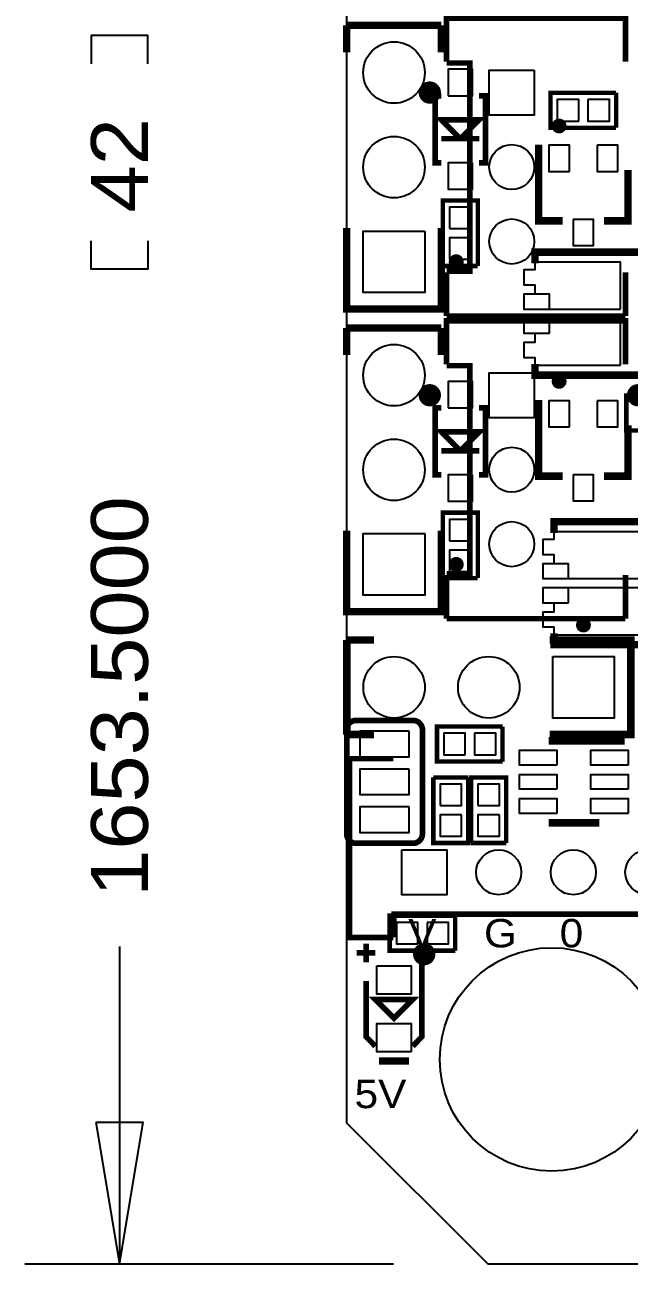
# Model space of a CAD drawing. Extents: x -8.6 to 42.1, y 0 to 51.1.
# Drawn here: x -8.64 to 7.58, y 0 to 33.28 of the extents above; entities that cross this region are included whole.
import ezdxf

# ---------------------------------------------------------------- set-up
doc = ezdxf.new("R2010")
doc.units = 0
for name, color, linetype in [('DIMENSION', 92, 'CONTINUOUS'), ('OUTLINE', 7, 'CONTINUOUS'), ('SILKSCREEN_BOTTOM', 23, 'CONTINUOUS'), ('SILKSCREEN_TOP', 7, 'CONTINUOUS'), ('SOLDERMASK_BOTTOM', 231, 'CONTINUOUS'), ('SOLDERMASK_TOP', 94, 'CONTINUOUS')]:
    doc.layers.add(name, color=color, linetype=linetype)

msp = doc.modelspace()

# ---------------------------------------------------------------- linework, layer by layer
at = {"layer": 'DIMENSION'}
for points in [[(-5.334, 32.2326), (-5.334, 32.9946), (-6.858, 32.9946), (-6.858, 32.2326)], [(-5.334, 27.4828), (-5.334, 26.7208), (-6.858, 26.7208), (-6.858, 27.4828)], [(-6.096, 8.5344), (-6.096, 0)], [(-6.731, 3.81), (-6.096, 0), (-5.461, 3.81), (-6.731, 3.81)], [(1.25222, 0), (-8.636, 0)]]:
    msp.add_lwpolyline(points, dxfattribs=at)
at = {"layer": 'OUTLINE'}
msp.add_lwpolyline([(3.79222, 41.9989), (38.20668, 41.9989), (41.9989, 38.20668), (41.9989, 3.79222), (38.20668, 0), (3.79222, 0), (0, 3.79222), (0, 38.20668)], close=True, dxfattribs=at)
at = {"layer": 'SILKSCREEN_BOTTOM'}
for points, const_width in [([(2.54254, 31.37916), (2.37236, 31.37916), (2.37236, 29.58084), (2.54254, 29.58084)], 0.14986), ([(3.55346, 31.37916), (3.72364, 31.37916), (3.72364, 29.58084), (3.55346, 29.58084)], 0.14986), ([(7.22884, 31.4579), (5.47116, 31.4579), (5.47116, 30.5181), (7.22884, 30.5181)], 0.11938), ([(7.22884, 31.4579), (7.22884, 30.5181)], 0.11938), ([(2.54, 30.226), (3.048, 30.226), (3.556, 30.734), (2.54, 30.734), (3.048, 30.226), (3.556, 30.226)], 0.14986), ([(5.15112, 30.06598), (5.15112, 28.02128), (5.79882, 28.02128)], 0.20066), ([(7.54888, 29.38272), (7.54888, 28.02128), (6.90118, 28.02128)], 0.20066), ([(3.5179, 26.80716), (3.5179, 28.56484), (2.5781, 28.56484), (2.5781, 26.80716)], 0.11938), ([(5.0546, 26.87574), (5.0546, 27.178), (8.1534, 27.178), (8.1534, 26.87574)], 0.20066), ([(3.5179, 26.80716), (2.5781, 26.80716)], 0.11938), ([(5.0546, 24.17826), (5.0546, 23.876), (8.1534, 23.876), (8.1534, 24.17826)], 0.20066), ([(5.15112, 23.20798), (5.15112, 21.16328), (5.79882, 21.16328)], 0.20066), ([(9.26084, 23.3299), (7.50316, 23.3299), (7.50316, 22.3901), (9.26084, 22.3901)], 0.11938), ([(2.54254, 22.99716), (2.37236, 22.99716), (2.37236, 21.19884), (2.54254, 21.19884)], 0.14986), ([(3.55346, 22.99716), (3.72364, 22.99716), (3.72364, 21.19884), (3.55346, 21.19884)], 0.14986), ([(2.54, 21.844), (3.048, 21.844), (3.556, 22.352), (2.54, 22.352), (3.048, 21.844), (3.556, 21.844)], 0.14986), ([(7.54888, 22.52472), (7.54888, 21.16328), (6.90118, 21.16328)], 0.20066), ([(3.5179, 18.42516), (3.5179, 20.18284), (2.5781, 20.18284), (2.5781, 18.42516)], 0.11938), ([(5.5626, 19.63674), (5.5626, 19.939), (8.6614, 19.939), (8.6614, 19.63674)], 0.20066), ([(3.5179, 18.42516), (2.5781, 18.42516)], 0.11938), ([(5.5626, 16.93926), (5.5626, 16.637), (8.6614, 16.637), (8.6614, 16.93926)], 0.20066), ([(1.778, 14.605), (0.254, 14.605)], 0.1524), ([(0, 14.351), (0, 11.557)], 0.1524), ([(2.032, 14.351), (2.032, 11.557)], 0.1524), ([(4.18084, 14.4399), (2.42316, 14.4399), (2.42316, 13.5001), (4.18084, 13.5001)], 0.11938), ([(4.18084, 14.4399), (4.18084, 13.5001)], 0.11938), ([(7.45998, 14.05382), (5.41528, 14.05382)], 0.20066), ([(2.3241, 13.07084), (3.2639, 13.07084)], 0.11938), ([(2.3241, 13.07084), (2.3241, 11.31316), (3.2639, 11.31316), (3.2639, 13.07084)], 0.11938), ([(4.2799, 11.31316), (4.2799, 13.07084), (3.3401, 13.07084), (3.3401, 11.31316)], 0.11938), ([(6.77672, 11.85418), (5.41528, 11.85418)], 0.20066), ([(1.778, 11.303), (0.254, 11.303)], 0.1524), ([(4.2799, 11.31316), (3.3401, 11.31316)], 0.11938), ([(2.91084, 9.3599), (1.15316, 9.3599), (1.15316, 8.4201), (2.91084, 8.4201)], 0.11938), ([(2.91084, 9.3599), (2.91084, 8.4201)], 0.11938)]:
    msp.add_lwpolyline(points, dxfattribs=dict(at, const_width=const_width))
for points, const_width in [([(5.79882, 30.56636, 0.993692), (5.6007, 30.5689, 1.006348), (5.79882, 30.56636)], 0.20066), ([(5.79882, 23.70836, 0.993692), (5.6007, 23.7109, 1.006348), (5.79882, 23.70836)], 0.20066), ([(0, 14.351, -0.414214), (0.254, 14.605)], 0.1524), ([(1.778, 14.605, -0.414214), (2.032, 14.351)], 0.1524), ([(0.254, 11.303, -0.414214), (0, 11.557)], 0.1524), ([(2.032, 11.557, -0.414214), (1.778, 11.303)], 0.1524)]:
    msp.add_lwpolyline(points, format="xyb", dxfattribs=dict(at, const_width=const_width))
at = {"layer": 'SILKSCREEN_TOP'}
for points, const_width in [([(2.54, 33.27146), (0, 33.27146)], 0.20066), ([(0, 33.27146), (0, 32.54248)], 0.20066), ([(2.54, 32.54248), (2.54, 33.27146)], 0.20066), ([(2.6797, 32.29356), (2.6797, 33.4645), (7.4803, 33.4645), (7.4803, 32.29356)], 0.14986), ([(2.6797, 26.67), (3.302, 26.67), (3.302, 32.258), (2.6797, 32.258)], 0.14986), ([(2.54, 27.83078), (2.54, 25.65146), (0, 25.65146), (0, 27.83078)], 0.20066), ([(2.6797, 26.63444), (2.6797, 25.4635)], 0.14986), ([(7.4803, 25.4635), (7.4803, 26.63444)], 0.14986), ([(2.6797, 25.4635), (7.4803, 25.4635)], 0.14986), ([(2.6797, 24.16556), (2.6797, 25.3365), (7.4803, 25.3365), (7.4803, 24.16556)], 0.14986), ([(2.54, 25.14346), (0, 25.14346)], 0.20066), ([(0, 25.14346), (0, 24.41448)], 0.20066), ([(2.54, 24.41448), (2.54, 25.14346)], 0.20066), ([(2.6797, 18.542), (3.302, 18.542), (3.302, 24.13), (2.6797, 24.13)], 0.14986), ([(2.54, 19.70278), (2.54, 17.52346), (0, 17.52346), (0, 19.70278)], 0.20066), ([(2.6797, 18.50644), (2.6797, 17.3355)], 0.14986), ([(7.4803, 17.3355), (7.4803, 18.50644)], 0.14986), ([(2.6797, 17.3355), (7.4803, 17.3355)], 0.14986), ([(0.73152, 16.764), (0.00254, 16.764)], 0.20066), ([(0.00254, 16.764), (0.00254, 14.224)], 0.20066), ([(5.44322, 16.764), (7.62254, 16.764), (7.62254, 14.224), (5.44322, 14.224)], 0.20066), ([(0.00254, 14.224), (0.73152, 14.224)], 0.20066), ([(1.24968, 13.5763), (0.07874, 13.5763), (0.07874, 8.7757), (1.24968, 8.7757)], 0.14986), ([(8.89, 8.7757), (8.89, 9.398), (1.27, 9.398), (1.27, 8.7757)], 0.14986), ([(0.5207, 8.10768), (0.5207, 8.60806)], 0.14986), ([(0.76962, 8.35914), (0.26924, 8.35914)], 0.14986), ([(2.0193, 8.35914), (2.0193, 6.1087), (1.77038, 5.85724)], 0.14986), ([(0.76962, 5.85724), (0.5207, 6.1087), (0.5207, 7.6073)], 0.14986), ([(1.27, 6.60908), (0.76962, 7.10692), (1.77038, 7.10692), (1.27, 6.60908)], 0.14986), ([(1.66878, 5.45592), (0.87122, 5.45592)], 0.20066)]:
    msp.add_lwpolyline(points, dxfattribs=dict(at, const_width=const_width))
for points, const_width in [([(2.37998, 31.46298, 0.998327), (2.08026, 31.46552, 1.001676), (2.37998, 31.46298)], 0.29972), ([(3.04038, 26.92146, 1), (2.83972, 26.92146, 1), (3.04038, 26.92146)], 0.20066), ([(2.37998, 23.33498, 0.998327), (2.08026, 23.33752, 1.001676), (2.37998, 23.33498)], 0.29972), ([(7.96798, 23.33498, 0.998327), (7.66826, 23.33752, 1.001676), (7.96798, 23.33498)], 0.29972), ([(3.04038, 18.79346, 1), (2.83972, 18.79346, 1), (3.04038, 18.79346)], 0.20066), ([(6.4516, 17.16278, 0.999495), (6.25348, 17.16532, 1.000505), (6.4516, 17.16278)], 0.20066), ([(2.23012, 8.32612, 0.9992), (1.9304, 8.32612, 1.000801), (2.23012, 8.32612)], 0.29972)]:
    msp.add_lwpolyline(points, format="xyb", dxfattribs=dict(at, const_width=const_width))
at = {"layer": 'SOLDERMASK_BOTTOM'}
for points in [[(2.72288, 31.38043), (3.37312, 31.38043), (3.37312, 32.08909), (2.72288, 32.08909)], [(5.03428, 32.0675), (5.03428, 30.85846), (3.82524, 30.85846), (3.82524, 32.0675)], [(6.22554, 30.69844), (6.22554, 31.27756), (5.6515, 31.27756), (5.6515, 30.69844)], [(6.47446, 31.27756), (6.47446, 30.69844), (7.0485, 30.69844), (7.0485, 31.27756)], [(5.97662, 29.34716), (5.97662, 30.0482), (5.42544, 30.0482), (5.42544, 29.34716)], [(6.72465, 30.0482), (6.72465, 29.34716), (7.27583, 29.34716), (7.27583, 30.0482)], [(3.37312, 29.57957), (2.72288, 29.57957), (2.72288, 28.87091), (3.37312, 28.87091)], [(2.75844, 27.81046), (3.33756, 27.81046), (3.33756, 28.3845), (2.75844, 28.3845)], [(6.07441, 28.05684), (6.07441, 27.3558), (6.62559, 27.3558), (6.62559, 28.05684)], [(2.0955, 27.74696), (2.0955, 26.09596), (0.4445, 26.09596), (0.4445, 27.74696)], [(3.33756, 27.56154), (2.75844, 27.56154), (2.75844, 26.9875), (3.33756, 26.9875)], [(7.34822, 25.65146), (7.34822, 26.9113), (5.05206, 26.9113), (5.05206, 26.70048), (4.75234, 26.70048), (4.75234, 26.3017), (5.05206, 26.3017), (5.05206, 26.05024), (4.75234, 26.05024), (4.75234, 25.65146)], [(5.44322, 25.65146), (5.44322, 26.05024), (4.75234, 26.05024), (4.75234, 25.65146)], [(7.34822, 24.1427), (7.34822, 25.40254), (4.75234, 25.40254), (4.75234, 25.00376), (5.05206, 25.00376), (5.05206, 24.7523), (4.75234, 24.7523), (4.75234, 24.35352), (5.05206, 24.35352), (5.05206, 24.1427)], [(5.44322, 25.00122), (5.44322, 25.4), (4.75234, 25.4), (4.75234, 25.00122)], [(2.72288, 22.99843), (3.37312, 22.99843), (3.37312, 23.70709), (2.72288, 23.70709)], [(5.03428, 23.9395), (5.03428, 22.73046), (3.82524, 22.73046), (3.82524, 23.9395)], [(5.97662, 22.48916), (5.97662, 23.1902), (5.42544, 23.1902), (5.42544, 22.48916)], [(6.72465, 23.1902), (6.72465, 22.48916), (7.27583, 22.48916), (7.27583, 23.1902)], [(3.37312, 21.19757), (2.72288, 21.19757), (2.72288, 20.48891), (3.37312, 20.48891)], [(6.07441, 21.19884), (6.07441, 20.4978), (6.62559, 20.4978), (6.62559, 21.19884)], [(2.75844, 19.42846), (3.33756, 19.42846), (3.33756, 20.0025), (2.75844, 20.0025)], [(7.85622, 18.41246), (7.85622, 19.6723), (5.56006, 19.6723), (5.56006, 19.46148), (5.26034, 19.46148), (5.26034, 19.0627), (5.56006, 19.0627), (5.56006, 18.81124), (5.26034, 18.81124), (5.26034, 18.41246)], [(2.0955, 19.61896), (2.0955, 17.96796), (0.4445, 17.96796), (0.4445, 19.61896)], [(3.33756, 19.17954), (2.75844, 19.17954), (2.75844, 18.6055), (3.33756, 18.6055)], [(5.95122, 18.41246), (5.95122, 18.81124), (5.26034, 18.81124), (5.26034, 18.41246)], [(7.85622, 16.9037), (7.85622, 18.16354), (5.26034, 18.16354), (5.26034, 17.76476), (5.56006, 17.76476), (5.56006, 17.5133), (5.26034, 17.5133), (5.26034, 17.11452), (5.56006, 17.11452), (5.56006, 16.9037)], [(5.95122, 17.76222), (5.95122, 18.161), (5.26034, 18.161), (5.26034, 17.76222)], [(5.52704, 16.3195), (7.17804, 16.3195), (7.17804, 14.6685), (5.52704, 14.6685)], [(1.6764, 14.3129), (0.3556, 14.3129), (0.3556, 13.6271), (1.6764, 13.6271)], [(3.17754, 13.68044), (3.17754, 14.25956), (2.6035, 14.25956), (2.6035, 13.68044)], [(3.42646, 14.25956), (3.42646, 13.68044), (4.0005, 13.68044), (4.0005, 14.25956)], [(5.6515, 13.41374), (5.6515, 13.79474), (4.63042, 13.79474), (4.63042, 13.41374)], [(7.56158, 13.41374), (7.56158, 13.79474), (6.5405, 13.79474), (6.5405, 13.41374)], [(1.6764, 13.2969), (0.3556, 13.2969), (0.3556, 12.6111), (1.6764, 12.6111)], [(5.6515, 12.7635), (5.6515, 13.1445), (4.63042, 13.1445), (4.63042, 12.7635)], [(7.56158, 12.7635), (7.56158, 13.1445), (6.5405, 13.1445), (6.5405, 12.7635)], [(2.50444, 12.31646), (3.08356, 12.31646), (3.08356, 12.8905), (2.50444, 12.8905)], [(3.52044, 12.31646), (4.09956, 12.31646), (4.09956, 12.8905), (3.52044, 12.8905)], [(5.6515, 12.11326), (5.6515, 12.49426), (4.63042, 12.49426), (4.63042, 12.11326)], [(7.56158, 12.11326), (7.56158, 12.49426), (6.5405, 12.49426), (6.5405, 12.11326)], [(1.6764, 12.2809), (0.3556, 12.2809), (0.3556, 11.5951), (1.6764, 11.5951)], [(3.08356, 12.06754), (2.50444, 12.06754), (2.50444, 11.4935), (3.08356, 11.4935)], [(4.09956, 12.06754), (3.52044, 12.06754), (3.52044, 11.4935), (4.09956, 11.4935)], [(1.47574, 11.13028), (2.68478, 11.13028), (2.68478, 9.92124), (1.47574, 9.92124)], [(1.90754, 8.60044), (1.90754, 9.17956), (1.3335, 9.17956), (1.3335, 8.60044)], [(2.15646, 9.17956), (2.15646, 8.60044), (2.7305, 8.60044), (2.7305, 9.17956)]]:
    msp.add_lwpolyline(points, close=True, dxfattribs=at)
for centre, radius in [((1.27, 32.00146), 0.8255), ((1.27, 29.46146), 0.8255), ((4.42976, 29.464), 0.60452), ((4.42976, 27.46502), 0.60452), ((1.27, 23.87346), 0.8255), ((1.27, 21.33346), 0.8255), ((4.42976, 21.336), 0.60452), ((4.42976, 19.33702), 0.60452), ((1.27254, 15.494), 0.8255), ((3.81254, 15.494), 0.8255), ((4.07924, 10.52576), 0.60452), ((6.08076, 10.52576), 0.60452), ((8.07974, 10.52576), 0.60452), ((5.4991, 5.4991), 2.99974)]:
    msp.add_circle(centre, radius, dxfattribs=at)
at = {"layer": 'SOLDERMASK_TOP'}
for points in [[(5.03428, 32.0675), (5.03428, 30.85846), (3.82524, 30.85846), (3.82524, 32.0675)], [(2.0955, 27.74696), (2.0955, 26.09596), (0.4445, 26.09596), (0.4445, 27.74696)], [(5.03428, 23.9395), (5.03428, 22.73046), (3.82524, 22.73046), (3.82524, 23.9395)], [(2.0955, 19.61896), (2.0955, 17.96796), (0.4445, 17.96796), (0.4445, 19.61896)], [(5.52704, 16.3195), (7.17804, 16.3195), (7.17804, 14.6685), (5.52704, 14.6685)], [(1.47574, 11.13028), (2.68478, 11.13028), (2.68478, 9.92124), (1.47574, 9.92124)], [(0.81026, 8.01243), (1.72974, 8.01243), (1.72974, 7.25297), (0.81026, 7.25297)], [(1.72974, 5.70357), (0.81026, 5.70357), (0.81026, 6.46303), (1.72974, 6.46303)]]:
    msp.add_lwpolyline(points, close=True, dxfattribs=at)
for centre, radius in [((1.27, 32.00146), 0.8255), ((1.27, 29.46146), 0.8255), ((4.42976, 29.464), 0.60452), ((4.42976, 27.46502), 0.60452), ((1.27, 23.87346), 0.8255), ((1.27, 21.33346), 0.8255), ((4.42976, 21.336), 0.60452), ((4.42976, 19.33702), 0.60452), ((1.27254, 15.494), 0.8255), ((3.81254, 15.494), 0.8255), ((4.07924, 10.52576), 0.60452), ((6.08076, 10.52576), 0.60452), ((8.07974, 10.52576), 0.60452), ((5.4991, 5.4991), 2.99974)]:
    msp.add_circle(centre, radius, dxfattribs=at)

# ---------------------------------------------------------------- texts
at = {"layer": 'DIMENSION', "width": 1.116667}
for s, p in [('42', (-5.334, 28.2448)), ('1653.5000', (-5.334, 9.8679))]:
    msp.add_text(s, height=1.524, rotation=90, dxfattribs=at).set_placement(p)
at = {"layer": 'SILKSCREEN_TOP', "width": 1.116667}
for s, p in [('V', (1.651, 8.509)), ('G', (3.683, 8.509)), ('0', (5.715, 8.509)), ('5V', (0.21082, 4.191))]:
    msp.add_text(s, height=0.762, dxfattribs=at).set_placement(p)

doc.saveas('drawing.dxf')
